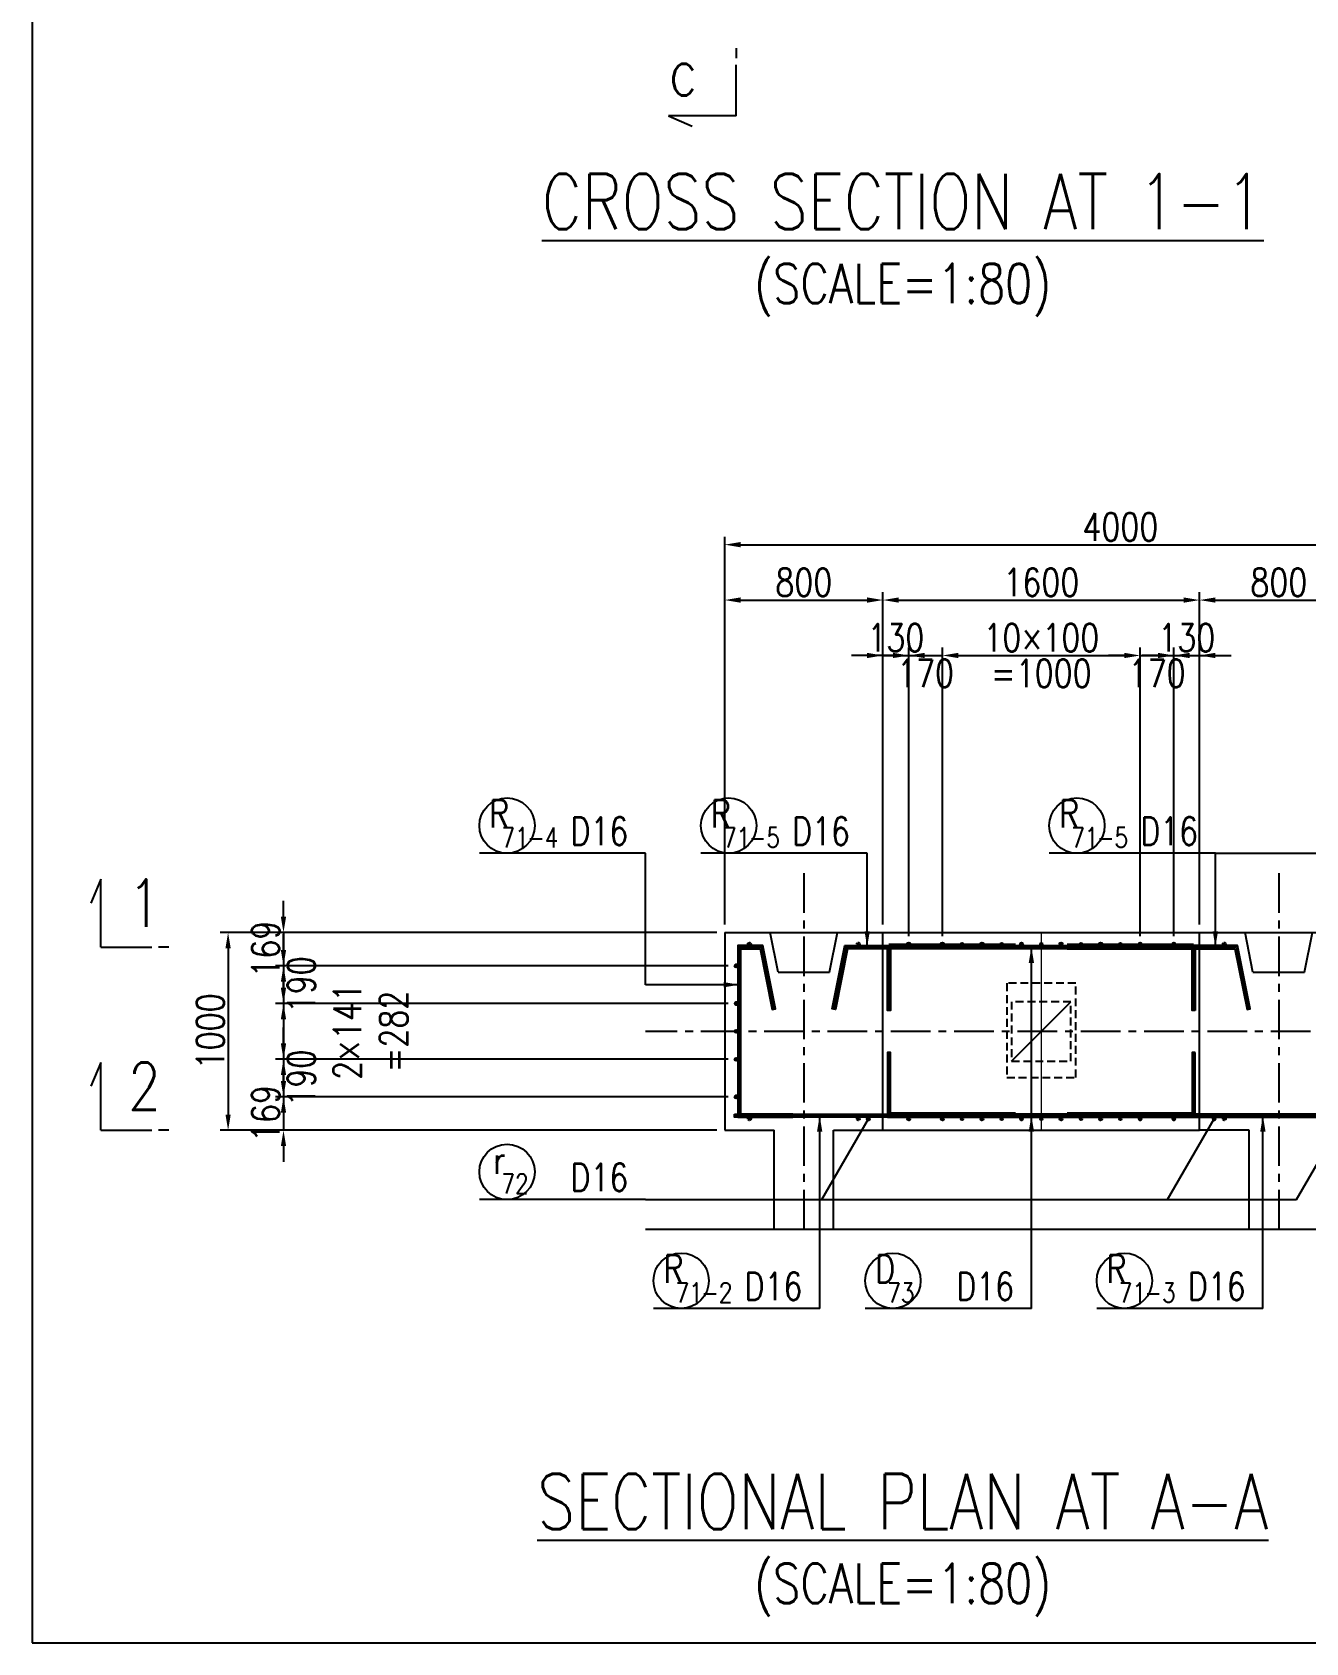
# Model space of a CAD drawing. Header units: millimetres. Extents: x -41433 to 131500, y -94900 to 39745.
# Drawn here: x 100000 to 106437, y -6300 to 1840 of the extents above; entities that cross this region are included whole.
import ezdxf
from ezdxf.enums import TextEntityAlignment as Align

# ---------------------------------------------------------------- set-up
doc = ezdxf.new("R2010")
doc.units = ezdxf.units.MM
doc.header["$LTSCALE"] = 160
doc.header["$MEASUREMENT"] = 0
for name, pattern in [('CENTER', [2, 1.25, -0.25, 0.25, -0.25]), ('DASHED', [0.75, 0.5, -0.25]), ('HIDDEN', [0.375, 0.25, -0.125]), ('実線', [20, 10, 10])]:
    doc.linetypes.add(name, pattern=pattern)
doc.layers.get('DEFPOINTS').update_dxf_attribs({"color": 53, "linetype": 'CONTINUOUS'})
for name, color, linetype in [('CENTER', 6, 'CENTER'), ('DIM', 6, 'CONTINUOUS'), ('DIM-L', 6, 'CONTINUOUS'), ('GAIKEI-KEIKAKU', 4, 'CONTINUOUS'), ('TEKKIN-C', 3, 'CONTINUOUS'), ('TEKKIN-L', 2, 'CONTINUOUS'), ('TEKKIN-R', 3, 'CONTINUOUS'), ('TEKKIN-S', 3, 'CONTINUOUS'), ('TEXT', 4, 'CONTINUOUS'), ('TITLE', 3, 'CONTINUOUS')]:
    doc.layers.add(name, color=color, linetype=linetype)
doc.layers.add('D-WORK', color=8, linetype='実線', lineweight=0, plot=False)
doc.styles.add('DIM-TEXT', font='ROMANS', dxfattribs={"width": 0.8, "bigfont": 'EXTFONT'})
doc.styles.add('romans', font='romans.shx', dxfattribs={"bigfont": 'extfont.shx'})
doc.dimstyles.new('DIM40', dxfattribs={"dimscale": 40, "dimtxt": 3.5, "dimasz": 2, "dimexe": 1, "dimexo": 1, "dimgap": 0.5, "dimtad": 1, "dimdec": 0, "dimzin": 9, "dimdsep": 46, "dimtxsty": 'DIM-TEXT', "dimcen": 0, "dimclrt": 4, "dimaunit": 1, "dimadec": 4, "dimazin": 0, "dimtfac": 1, "dimtdec": 0, "dimtix": 1, "dimtmove": 2, "dimatfit": 0, "dimfxl": 1, "dimlwd": -1, "dimlwe": -1, "dimarcsym": 0})

# ---------------------------------------------------------------- blocks, each defined once
blk = doc.blocks.new('*D519')
at = {"layer": 'DEFPOINTS', "color": 0, "transparency": 16777216}
for p in [(103500, -2710), (101270, -2879), (103558, -2879)]:
    blk.add_point(p, dxfattribs=at)
at = {"layer": 'DIM', "color": 0, "transparency": 16777216}
for p, q in [((101270, -2630), (101270, -2550)), ((103460, -2710), (101230, -2710)), ((101270, -2710), (101270, -2879)), ((103518, -2879), (101230, -2879)), ((101270, -2959), (101270, -3039))]:
    blk.add_line(p, q, dxfattribs=at)
for points in [[(101256.7, -2630), (101283.3, -2630), (101270, -2710)], [(101256.7, -2959), (101283.3, -2959), (101270, -2879)]]:
    blk.add_solid(points, dxfattribs=at)
at = {"layer": 'DIM', "color": 4, "transparency": 16777216, "insert": (101180, -2794.5), "char_height": 140, "attachment_point": 5, "rotation": 90, "style": 'DIM-TEXT'}
blk.add_mtext('169', dxfattribs=at)
blk = doc.blocks.new('*D520')
at = {"layer": 'DEFPOINTS', "color": 0, "transparency": 16777216}
for p in [(103558, -2879), (101270, -3069), (103558, -3069)]:
    blk.add_point(p, dxfattribs=at)
at = {"layer": 'DIM', "color": 0, "transparency": 16777216}
for p, q in [((101270, -2799), (101270, -2719)), ((103518, -2879), (101230, -2879)), ((101270, -2879), (101270, -3069)), ((103518, -3069), (101230, -3069)), ((101270, -3149), (101270, -3229))]:
    blk.add_line(p, q, dxfattribs=at)
for points in [[(101256.7, -2799), (101283.3, -2799), (101270, -2879)], [(101256.7, -3149), (101283.3, -3149), (101270, -3069)]]:
    blk.add_solid(points, dxfattribs=at)
at = {"layer": 'DIM', "color": 4, "transparency": 16777216, "insert": (101360, -2974), "char_height": 140, "attachment_point": 5, "rotation": 90, "style": 'DIM-TEXT'}
blk.add_mtext('190', dxfattribs=at)
blk = doc.blocks.new('*D521')
at = {"layer": 'DEFPOINTS', "color": 0, "transparency": 16777216}
for p in [(103558, -3069), (101270, -3351), (103558, -3351)]:
    blk.add_point(p, dxfattribs=at)
at = {"layer": 'DIM', "color": 0, "transparency": 16777216}
for p, q in [((101270, -2989), (101270, -2909)), ((103518, -3069), (101230, -3069)), ((101270, -3069), (101270, -3351)), ((103518, -3351), (101230, -3351)), ((101270, -3431), (101270, -3511))]:
    blk.add_line(p, q, dxfattribs=at)
for points in [[(101256.7, -2989), (101283.3, -2989), (101270, -3069)], [(101256.7, -3431), (101283.3, -3431), (101270, -3351)]]:
    blk.add_solid(points, dxfattribs=at)
at = {"layer": 'DIM', "color": 4, "transparency": 16777216, "insert": (101593.3, -3210), "char_height": 140, "attachment_point": 5, "rotation": 90, "style": 'DIM-TEXT'}
blk.add_mtext('\\P2×141\\P=282', dxfattribs=at)
blk = doc.blocks.new('*D522')
at = {"layer": 'DEFPOINTS', "color": 0, "transparency": 16777216}
for p in [(103558, -3541), (101270, -3710), (103500, -3710)]:
    blk.add_point(p, dxfattribs=at)
at = {"layer": 'DIM', "color": 0, "transparency": 16777216}
for p, q in [((101270, -3461), (101270, -3381)), ((103518, -3541), (101230, -3541)), ((101270, -3541), (101270, -3710)), ((103460, -3710), (101230, -3710)), ((101270, -3790), (101270, -3870))]:
    blk.add_line(p, q, dxfattribs=at)
for points in [[(101256.7, -3461), (101283.3, -3461), (101270, -3541)], [(101256.7, -3790), (101283.3, -3790), (101270, -3710)]]:
    blk.add_solid(points, dxfattribs=at)
at = {"layer": 'DIM', "color": 4, "transparency": 16777216, "insert": (101180, -3625.5), "char_height": 140, "attachment_point": 5, "rotation": 90, "style": 'DIM-TEXT'}
blk.add_mtext('169', dxfattribs=at)
blk = doc.blocks.new('*D523')
at = {"layer": 'DEFPOINTS', "color": 0, "transparency": 16777216}
for p in [(103500, -2710), (100990, -3710), (103500, -3710)]:
    blk.add_point(p, dxfattribs=at)
at = {"layer": 'DIM', "color": 0, "transparency": 16777216}
for p, q in [((103460, -2710), (100950, -2710)), ((100990, -2790), (100990, -3630)), ((103460, -3710), (100950, -3710))]:
    blk.add_line(p, q, dxfattribs=at)
for points in [[(100976.7, -2790), (101003.3, -2790), (100990, -2710)], [(100976.7, -3630), (101003.3, -3630), (100990, -3710)]]:
    blk.add_solid(points, dxfattribs=at)
at = {"layer": 'DIM', "color": 4, "transparency": 16777216, "insert": (100900, -3210), "char_height": 140, "attachment_point": 5, "rotation": 90, "style": 'DIM-TEXT'}
blk.add_mtext('1000', dxfattribs=at)
blk = doc.blocks.new('*D524')
at = {"layer": 'DEFPOINTS', "color": 0, "transparency": 16777216}
for p in [(103558, -3351), (101270, -3541), (103558, -3541)]:
    blk.add_point(p, dxfattribs=at)
at = {"layer": 'DIM', "color": 0, "transparency": 16777216}
for p, q in [((101270, -3271), (101270, -3191)), ((103518, -3351), (101230, -3351)), ((101270, -3351), (101270, -3541)), ((103518, -3541), (101230, -3541)), ((101270, -3621), (101270, -3701))]:
    blk.add_line(p, q, dxfattribs=at)
for points in [[(101256.7, -3271), (101283.3, -3271), (101270, -3351)], [(101256.7, -3621), (101283.3, -3621), (101270, -3541)]]:
    blk.add_solid(points, dxfattribs=at)
at = {"layer": 'DIM', "color": 4, "transparency": 16777216, "insert": (101360, -3446), "char_height": 140, "attachment_point": 5, "rotation": 90, "style": 'DIM-TEXT'}
blk.add_mtext('190', dxfattribs=at)
blk = doc.blocks.new('*D607')
at = {"layer": 'DEFPOINTS', "color": 0, "transparency": 16777216}
for p in [(105600, -1310), (104600, -2768), (105600, -2768)]:
    blk.add_point(p, dxfattribs=at)
at = {"layer": 'DIM', "color": 0, "transparency": 16777216}
for p, q in [((104600, -2728), (104600, -1270)), ((105600, -2728), (105600, -1270)), ((104680, -1310), (105520, -1310))]:
    blk.add_line(p, q, dxfattribs=at)
for points in [[(104680, -1296.7), (104680, -1323.3), (104600, -1310)], [(105520, -1296.7), (105520, -1323.3), (105600, -1310)]]:
    blk.add_solid(points, dxfattribs=at)
at = {"layer": 'DIM', "color": 4, "transparency": 16777216, "char_height": 140, "attachment_point": 5, "style": 'DIM-TEXT'}
for s, insert in [('10×100', (105100, -1220)), ('=1000', (105100, -1400))]:
    blk.add_mtext(s, dxfattribs=dict(at, insert=insert))
blk = doc.blocks.new('*D608')
at = {"layer": 'DEFPOINTS', "color": 0, "transparency": 16777216}
for p in [(104600, -1310), (104430, -2768), (104600, -2768)]:
    blk.add_point(p, dxfattribs=at)
at = {"layer": 'DIM', "color": 0, "transparency": 16777216}
for p, q in [((104430, -2728), (104430, -1270)), ((104600, -2728), (104600, -1270)), ((104350, -1310), (104270, -1310)), ((104430, -1310), (104600, -1310)), ((104680, -1310), (104760, -1310))]:
    blk.add_line(p, q, dxfattribs=at)
for points in [[(104350, -1296.7), (104350, -1323.3), (104430, -1310)], [(104680, -1296.7), (104680, -1323.3), (104600, -1310)]]:
    blk.add_solid(points, dxfattribs=at)
at = {"layer": 'DIM', "color": 4, "transparency": 16777216, "insert": (104515, -1400), "char_height": 140, "attachment_point": 5, "style": 'DIM-TEXT'}
blk.add_mtext('170', dxfattribs=at)
blk = doc.blocks.new('*D609')
at = {"layer": 'DEFPOINTS', "color": 0, "transparency": 16777216}
for p in [(105770, -1310), (105600, -2768), (105770, -2768)]:
    blk.add_point(p, dxfattribs=at)
at = {"layer": 'DIM', "color": 0, "transparency": 16777216}
for p, q in [((105600, -2728), (105600, -1270)), ((105770, -2728), (105770, -1270)), ((105520, -1310), (105440, -1310)), ((105600, -1310), (105770, -1310)), ((105850, -1310), (105930, -1310))]:
    blk.add_line(p, q, dxfattribs=at)
for points in [[(105520, -1296.7), (105520, -1323.3), (105600, -1310)], [(105850, -1296.7), (105850, -1323.3), (105770, -1310)]]:
    blk.add_solid(points, dxfattribs=at)
at = {"layer": 'DIM', "color": 4, "transparency": 16777216, "insert": (105685, -1400), "char_height": 140, "attachment_point": 5, "style": 'DIM-TEXT'}
blk.add_mtext('170', dxfattribs=at)
blk = doc.blocks.new('*D610')
at = {"layer": 'DEFPOINTS', "color": 0, "transparency": 16777216}
for p in [(105900, -1310), (105900, -2710), (105770, -2768)]:
    blk.add_point(p, dxfattribs=at)
at = {"layer": 'DIM', "color": 0, "transparency": 16777216}
for p, q in [((105770, -2728), (105770, -1270)), ((105900, -2670), (105900, -1270)), ((105690, -1310), (105610, -1310)), ((105770, -1310), (105900, -1310)), ((105980, -1310), (106060, -1310))]:
    blk.add_line(p, q, dxfattribs=at)
for points in [[(105690, -1296.7), (105690, -1323.3), (105770, -1310)], [(105980, -1296.7), (105980, -1323.3), (105900, -1310)]]:
    blk.add_solid(points, dxfattribs=at)
at = {"layer": 'DIM', "color": 4, "transparency": 16777216, "insert": (105835, -1220), "char_height": 140, "attachment_point": 5, "style": 'DIM-TEXT'}
blk.add_mtext('130', dxfattribs=at)
blk = doc.blocks.new('*D611')
at = {"layer": 'DEFPOINTS', "color": 0, "transparency": 16777216}
for p in [(104430, -1310), (104300, -2710), (104430, -2768)]:
    blk.add_point(p, dxfattribs=at)
at = {"layer": 'DIM', "color": 0, "transparency": 16777216}
for p, q in [((104300, -2670), (104300, -1270)), ((104430, -2728), (104430, -1270)), ((104220, -1310), (104140, -1310)), ((104300, -1310), (104430, -1310)), ((104510, -1310), (104590, -1310))]:
    blk.add_line(p, q, dxfattribs=at)
for points in [[(104220, -1296.7), (104220, -1323.3), (104300, -1310)], [(104510, -1296.7), (104510, -1323.3), (104430, -1310)]]:
    blk.add_solid(points, dxfattribs=at)
at = {"layer": 'DIM', "color": 4, "transparency": 16777216, "insert": (104365, -1220), "char_height": 140, "attachment_point": 5, "style": 'DIM-TEXT'}
blk.add_mtext('130', dxfattribs=at)
blk = doc.blocks.new('*D612')
at = {"layer": 'DEFPOINTS', "color": 0, "transparency": 16777216}
for p in [(104300, -1030), (103500, -2710), (104300, -2710)]:
    blk.add_point(p, dxfattribs=at)
at = {"layer": 'DIM', "color": 0, "transparency": 16777216}
for p, q in [((103500, -2670), (103500, -990)), ((103580, -1030), (104220, -1030)), ((104300, -2670), (104300, -990))]:
    blk.add_line(p, q, dxfattribs=at)
for points in [[(103580, -1016.7), (103580, -1043.3), (103500, -1030)], [(104220, -1016.7), (104220, -1043.3), (104300, -1030)]]:
    blk.add_solid(points, dxfattribs=at)
at = {"layer": 'DIM', "color": 4, "transparency": 16777216, "insert": (103900, -940), "char_height": 140, "attachment_point": 5, "style": 'DIM-TEXT'}
blk.add_mtext('800', dxfattribs=at)
blk = doc.blocks.new('*D613')
at = {"layer": 'DEFPOINTS', "color": 0, "transparency": 16777216}
for p in [(106700, -1030), (105900, -2710), (106700, -2710)]:
    blk.add_point(p, dxfattribs=at)
at = {"layer": 'DIM', "color": 0, "transparency": 16777216}
for p, q in [((105900, -2670), (105900, -990)), ((105980, -1030), (106620, -1030)), ((106700, -2670), (106700, -990))]:
    blk.add_line(p, q, dxfattribs=at)
for points in [[(105980, -1016.7), (105980, -1043.3), (105900, -1030)], [(106620, -1016.7), (106620, -1043.3), (106700, -1030)]]:
    blk.add_solid(points, dxfattribs=at)
at = {"layer": 'DIM', "color": 4, "transparency": 16777216, "insert": (106300, -940), "char_height": 140, "attachment_point": 5, "style": 'DIM-TEXT'}
blk.add_mtext('800', dxfattribs=at)
blk = doc.blocks.new('*D619')
at = {"layer": 'DEFPOINTS', "color": 0, "transparency": 16777216}
for p in [(105900, -1030), (104300, -2710), (105900, -2710)]:
    blk.add_point(p, dxfattribs=at)
at = {"layer": 'DIM', "color": 0, "transparency": 16777216}
for p, q in [((104300, -2670), (104300, -990)), ((104380, -1030), (105820, -1030)), ((105900, -2670), (105900, -990))]:
    blk.add_line(p, q, dxfattribs=at)
for points in [[(104380, -1016.7), (104380, -1043.3), (104300, -1030)], [(105820, -1016.7), (105820, -1043.3), (105900, -1030)]]:
    blk.add_solid(points, dxfattribs=at)
at = {"layer": 'DIM', "color": 4, "transparency": 16777216, "insert": (105100, -940), "char_height": 140, "attachment_point": 5, "style": 'DIM-TEXT'}
blk.add_mtext('1600', dxfattribs=at)
blk = doc.blocks.new('*D620')
at = {"layer": 'DEFPOINTS', "color": 0, "transparency": 16777216}
for p in [(107500, -750), (107500, -1710), (103500, -2710)]:
    blk.add_point(p, dxfattribs=at)
at = {"layer": 'DIM', "color": 0, "transparency": 16777216}
for p, q in [((103500, -2670), (103500, -710)), ((107500, -1670), (107500, -710)), ((103580, -750), (107420, -750))]:
    blk.add_line(p, q, dxfattribs=at)
for points in [[(103580, -736.7), (103580, -763.3), (103500, -750)], [(107420, -736.7), (107420, -763.3), (107500, -750)]]:
    blk.add_solid(points, dxfattribs=at)
at = {"layer": 'DIM', "color": 4, "transparency": 16777216, "insert": (105500, -660), "char_height": 140, "attachment_point": 5, "style": 'DIM-TEXT'}
blk.add_mtext('4000', dxfattribs=at)

msp = doc.modelspace()

# ---------------------------------------------------------------- linework, layer by layer
at = {"layer": 'CENTER'}
for p, q in [((103900, -2410), (103900, -4210)), ((106300, -2410), (106300, -4210)), ((111900, -3210), (103100, -3210))]:
    msp.add_line(p, q, dxfattribs=at)
at = {"layer": 'D-WORK'}
msp.add_line((105100, -2710), (105100, -3710), dxfattribs=at)
at = {"layer": 'DEFPOINTS'}
msp.add_line((104950, -3360), (105250, -3060), dxfattribs=at)
at = {"layer": 'DEFPOINTS', "flags": 128}
for points in [[(100000, -6300), (131500, -6300), (131500, 10500), (100000, 10500)], [(103844, -3628), (103582, -3628), (103582, -2792), (103679.09, -2792), (103740.56, -3099.35), (103756.25, -3096.22), (103692.21, -2776), (103566, -2776), (103566, -3644), (103844, -3644)], [(103550, -3628), (104970, -3628), (104970, -3644), (103550, -3644)], [(105230, -3628), (105230, -3644), (107370, -3644), (107370, -3628)]]:
    msp.add_lwpolyline(points, close=True, dxfattribs=at)
at = {"layer": 'DEFPOINTS', "ltscale": 0.8}
for points in [[(104970, -2792), (104120.91, -2792), (104059.44, -3099.35), (104043.75, -3096.22), (104107.79, -2776), (104970, -2776)], [(105878, -3104), (105862, -3104), (105862, -2792), (104338, -2792), (104338, -3104), (104322, -3104), (104322, -2776), (105878, -2776)], [(105230, -2792), (106079.09, -2792), (106140.56, -3099.35), (106156.25, -3096.22), (106092.21, -2776), (105230, -2776)], [(105878, -3316), (105862, -3316), (105862, -3628), (104338, -3628), (104338, -3316), (104322, -3316), (104322, -3644), (105878, -3644)]]:
    msp.add_lwpolyline(points, close=True, dxfattribs=at)
at = {"layer": 'DEFPOINTS', "linetype": 'HIDDEN'}
for points in [[(105274.5, -3443), (105274.5, -2967), (104925.5, -2967), (104925.5, -3443)], [(104950, -3060), (104950, -3360), (105250, -3360), (105250, -3060)]]:
    msp.add_lwpolyline(points, close=True, dxfattribs=at)
at = {"layer": 'DIM-L'}
for p, q in [((103100, -2310), (102260, -2310)), ((103100, -2974), (103100, -2310)), ((104220, -2310), (103380, -2310)), ((104220, -2784), (104220, -2310)), ((105980, -2310), (105140, -2310)), ((105980, -2784), (105980, -2310)), ((105980, -2310), (106620, -2310)), ((105050, -4610), (105050, -2784)), ((103574, -2974), (103100, -2974)), ((103980, -4610), (103980, -3636)), ((103990.44, -4060), (104226, -3652)), ((105738.44, -4060), (105974, -3652)), ((106220, -4610), (106220, -3636)), ((106390.44, -4060), (106626, -3652)), ((103100, -4060), (102260, -4060)), ((103100, -4060), (106390.44, -4060)), ((103980, -4610), (103140, -4610)), ((105050, -4610), (104210, -4610)), ((106220, -4610), (105380, -4610))]:
    msp.add_line(p, q, dxfattribs=at)
at = {"layer": 'DIM-L', "flags": 128}
msp.add_lwpolyline([(103100, -4210), (107300, -4210), (107300, -4130), (107700, -4290), (107700, -4210), (111900, -4210)], dxfattribs=at)
at = {"layer": 'DIM-L'}
for centre in [(102400, -2170), (103520, -2170), (105280, -2170), (102400, -3920), (103280, -4470), (104350, -4470), (105520, -4470)]:
    msp.add_circle(centre, 140, dxfattribs=at)
for points in [[(104233.33, -2704), (104206.67, -2704), (104220, -2784)], [(105993.33, -2704), (105966.67, -2704), (105980, -2784)], [(105036.67, -2864), (105063.33, -2864), (105050, -2784)], [(103494, -2987.33), (103494, -2960.67), (103574, -2974)], [(103966.67, -3716), (103993.33, -3716), (103980, -3636)], [(105036.67, -3716), (105063.33, -3716), (105050, -3636)], [(106206.67, -3716), (106233.33, -3716), (106220, -3636)]]:
    msp.add_solid(points, dxfattribs=at)
at = {"layer": 'GAIKEI-KEIKAKU'}
for p, q in [((103500, -2710), (103500, -3710)), ((103500, -2710), (111500, -2710)), ((103770, -2910), (103730, -2710)), ((104030, -2910), (104070, -2710)), ((104300, -3710), (104300, -2710)), ((105900, -3710), (105900, -2710)), ((106170, -2910), (106130, -2710)), ((106430, -2910), (106470, -2710)), ((103770, -2910), (104030, -2910)), ((106170, -2910), (106430, -2910)), ((103500, -3710), (103750, -3710)), ((103750, -4210), (103750, -3710)), ((104050, -4210), (104050, -3710)), ((104050, -3710), (104300, -3710)), ((104300, -3710), (105900, -3710)), ((106150, -3710), (105900, -3710)), ((106150, -4210), (106150, -3710))]:
    msp.add_line(p, q, dxfattribs=at)
at = {"layer": 'TEKKIN-C'}
for centre, radius in [((103558, -2879), 8), ((103558, -2879), 4), ((103558, -3069), 8), ((103558, -3069), 4), ((103558, -3210), 8), ((103558, -3210), 4), ((103558, -3351), 8), ((103558, -3351), 4), ((103558, -3541), 8), ((103558, -3541), 4), ((104226, -3652), 8), ((104226, -3652), 4), ((105974, -3652), 8), ((105974, -3652), 4)]:
    msp.add_circle(centre, radius, dxfattribs=at)
at = {"layer": 'TEKKIN-L', "ltscale": 0.8}
for p, q in [((103550, -3636), (104970, -3636)), ((105230, -3636), (107370, -3636))]:
    msp.add_line(p, q, dxfattribs=at)
for points in [[(103748.41, -3097.79), (103685.65, -2784), (103574, -2784), (103574, -3636), (103844, -3636)], [(104970, -2784), (104114.35, -2784), (104051.59, -3097.79)], [(105870, -3104), (105870, -2784), (104330, -2784), (104330, -3104)], [(105230, -2784), (106085.65, -2784), (106148.41, -3097.79)], [(105870, -3316), (105870, -3636), (104330, -3636), (104330, -3316)]]:
    msp.add_lwpolyline(points, dxfattribs=at)
at = {"layer": 'TEKKIN-R', "ltscale": 0.8}
for p, q in [((104330, -2769), (104970, -2769)), ((105230, -2769), (105870, -2769)), ((104330, -3621), (104970, -3621)), ((105230, -3621), (105870, -3621))]:
    msp.add_line(p, q, dxfattribs=at)
at = {"layer": 'TEKKIN-S', "linetype": 'DASHED', "ltscale": 0.1}
for centre, radius in [((103625, -2768), 8), ((103625, -2768), 4), ((104175, -2768), 8), ((104175, -2768), 4), ((106025, -2768), 8), ((106025, -2768), 4), ((103625, -3652), 8), ((103625, -3652), 4), ((104175, -3652), 8), ((104175, -3652), 4), ((106025, -3652), 8), ((106025, -3652), 4)]:
    msp.add_circle(centre, radius, dxfattribs=at)
at = {"layer": 'TEKKIN-S'}
for centre, radius in [((104430, -2768), 8), ((104430, -2768), 4), ((104600, -2768), 8), ((104600, -2768), 4), ((104700, -2768), 6), ((104700, -2768), 3), ((104800, -2768), 8), ((104800, -2768), 4), ((104900, -2768), 6), ((104900, -2768), 3), ((105000, -2768), 8), ((105000, -2768), 4), ((105100, -2768), 6), ((105100, -2768), 3), ((105200, -2768), 8), ((105200, -2768), 4), ((105300, -2768), 6), ((105300, -2768), 3), ((105400, -2768), 8), ((105400, -2768), 4), ((105500, -2768), 6), ((105500, -2768), 3), ((105600, -2768), 8), ((105600, -2768), 4), ((105770, -2768), 8), ((105770, -2768), 4), ((104430, -3652), 8), ((104430, -3652), 4), ((104600, -3652), 8), ((104600, -3652), 4), ((104700, -3652), 6), ((104700, -3652), 3), ((104800, -3652), 8), ((104800, -3652), 4), ((104900, -3652), 6), ((104900, -3652), 3), ((105000, -3652), 8), ((105000, -3652), 4), ((105100, -3652), 6), ((105100, -3652), 3), ((105200, -3652), 8), ((105200, -3652), 4), ((105300, -3652), 6), ((105300, -3652), 3), ((105400, -3652), 8), ((105400, -3652), 4), ((105500, -3652), 6), ((105500, -3652), 3), ((105600, -3652), 8), ((105600, -3652), 4), ((105770, -3652), 8), ((105770, -3652), 4)]:
    msp.add_circle(centre, radius, dxfattribs=at)
at = {"layer": 'TITLE'}
for p, q in [((103558, 1760), (103558, 1708.57)), ((103558, 1417.14), (103558, 1674.29)), ((103215.14, 1417.14), (103335.14, 1365.71)), ((103558, 1417.14), (103215.14, 1417.14))]:
    msp.add_line(p, q, dxfattribs=at)
at = {"layer": 'TITLE', "ltscale": 50}
for p, q in [((100347.14, -2441.14), (100295.71, -2561.14)), ((100347.14, -2784), (100347.14, -2441.14)), ((100347.14, -2784), (100604.29, -2784)), ((100690, -2784), (100638.57, -2784)), ((100347.14, -3367.14), (100295.71, -3487.14)), ((100347.14, -3710), (100347.14, -3367.14)), ((100347.14, -3710), (100604.29, -3710)), ((100690, -3710), (100638.57, -3710))]:
    msp.add_line(p, q, dxfattribs=at)

# ---------------------------------------------------------------- texts
at = {"layer": 'TEXT', "style": 'romans', "width": 0.8}
for s, height, p in [('R', 140, (102360, -2110)), ('R', 140, (103480, -2110)), ('R', 140, (105240, -2110)), ('71', 100, (102440, -2230)), ('-4', 100, (102580, -2230)), ('71', 100, (103560, -2230)), ('-5', 100, (103700, -2230)), ('71', 100, (105320, -2230)), ('-5', 100, (105460, -2230)), ('r', 140, (102360, -3860)), ('72', 100, (102440, -3980)), ('R', 140, (103240, -4410)), ('D', 140, (104310, -4410)), ('R', 140, (105480, -4410)), ('71', 100, (103320, -4530)), ('-2', 100, (103460, -4530)), ('73', 100, (104390, -4530)), ('71', 100, (105560, -4530)), ('-3', 100, (105700, -4530))]:
    msp.add_text(s, height=height, rotation=0.000107, dxfattribs=at).set_placement(p, align=Align.MIDDLE)
for p in [(102720, -2310), (103840, -2310), (105600, -2310), (102720, -4060), (103600, -4610), (104670, -4610), (105840, -4610)]:
    msp.add_text('D16', height=140, rotation=0.000107, dxfattribs=at).set_placement(p, align=Align.BOTTOM_LEFT)
at = {"layer": 'TITLE', "style": 'romans', "width": 0.8}
msp.add_text('c', height=240, dxfattribs=at).set_placement((103215.95, 1520))
for s, height, p in [('%%UCROSS SECTION AT 1-1', 280, (104400, 760)), ('(SCALE=1:80)', 200, (104400, 410)), ('%%USECTIONAL PLAN AT A-A', 280, (104400, -5810)), ('(SCALE=1:80)', 200, (104400, -6160))]:
    msp.add_text(s, height=height, dxfattribs=at).set_placement(p, align=Align.BOTTOM_CENTER)
at = {"layer": 'TITLE', "ltscale": 50, "style": 'romans', "width": 0.8}
for s, p in [('1', (100484.82, -2681.14)), ('2', (100484.82, -3607.14))]:
    msp.add_text(s, height=240, dxfattribs=at).set_placement(p)

# ---------------------------------------------------------------- dimensions: what is measured, and where the dimension line sits
at = {"layer": 'DIM'}
for base, p1, p2, picture, middle in [((107500, -750), (103500, -2710), (107500, -1710), '*D620', (105500, -660)), ((104300, -1030), (103500, -2710), (104300, -2710), '*D612', (103900, -940)), ((105900, -1030), (104300, -2710), (105900, -2710), '*D619', (105100, -940)), ((106700, -1030), (105900, -2710), (106700, -2710), '*D613', (106300, -940)), ((104430, -1310), (104300, -2710), (104430, -2768), '*D611', (104365, -1220)), ((105900, -1310), (105770, -2768), (105900, -2710), '*D610', (105835, -1220))]:
    dim = msp.add_linear_dim(base=base, p1=p1, p2=p2, dimstyle='DIM40', dxfattribs=at)
    dim.commit()
    dim.dimension.update_dxf_attribs({"geometry": picture, "text_midpoint": middle})
for base, p1, p2, text, picture, middle in [((105600, -1310), (104600, -2768), (105600, -2768), '10×100\\X=<>', '*D607', (105100, -1310)), ((104600, -1310), (104430, -2768), (104600, -2768), '\\X<>', '*D608', (104515, -1310)), ((105770, -1310), (105600, -2768), (105770, -2768), '\\X<>', '*D609', (105685, -1310))]:
    dim = msp.add_linear_dim(base=base, p1=p1, p2=p2, text=text, dimstyle='DIM40', dxfattribs=at)
    dim.commit()
    dim.dimension.update_dxf_attribs({"geometry": picture, "text_midpoint": middle})
for base, p1, p2, picture, middle in [((101270, -2879), (103500, -2710), (103558, -2879), '*D519', (101180, -2794.5)), ((100990, -3710), (103500, -2710), (103500, -3710), '*D523', (100900, -3210)), ((101270, -3710), (103558, -3541), (103500, -3710), '*D522', (101180, -3625.5))]:
    dim = msp.add_linear_dim(base=base, p1=p1, p2=p2, angle=90, dimstyle='DIM40', dxfattribs=at)
    dim.commit()
    dim.dimension.update_dxf_attribs({"geometry": picture, "text_midpoint": middle})
for base, p1, p2, text, picture, middle in [((101270, -3069), (103558, -2879), (103558, -3069), '\\X<>', '*D520', (101270, -2974)), ((101270, -3351), (103558, -3069), (103558, -3351), '\\X\\P2×141\\P=<>', '*D521', (101270, -3210)), ((101270, -3541), (103558, -3351), (103558, -3541), '\\X<>', '*D524', (101270, -3446))]:
    dim = msp.add_linear_dim(base=base, p1=p1, p2=p2, angle=90, text=text, dimstyle='DIM40', dxfattribs=at)
    dim.commit()
    dim.dimension.update_dxf_attribs({"geometry": picture, "text_midpoint": middle})

doc.saveas('drawing.dxf')
